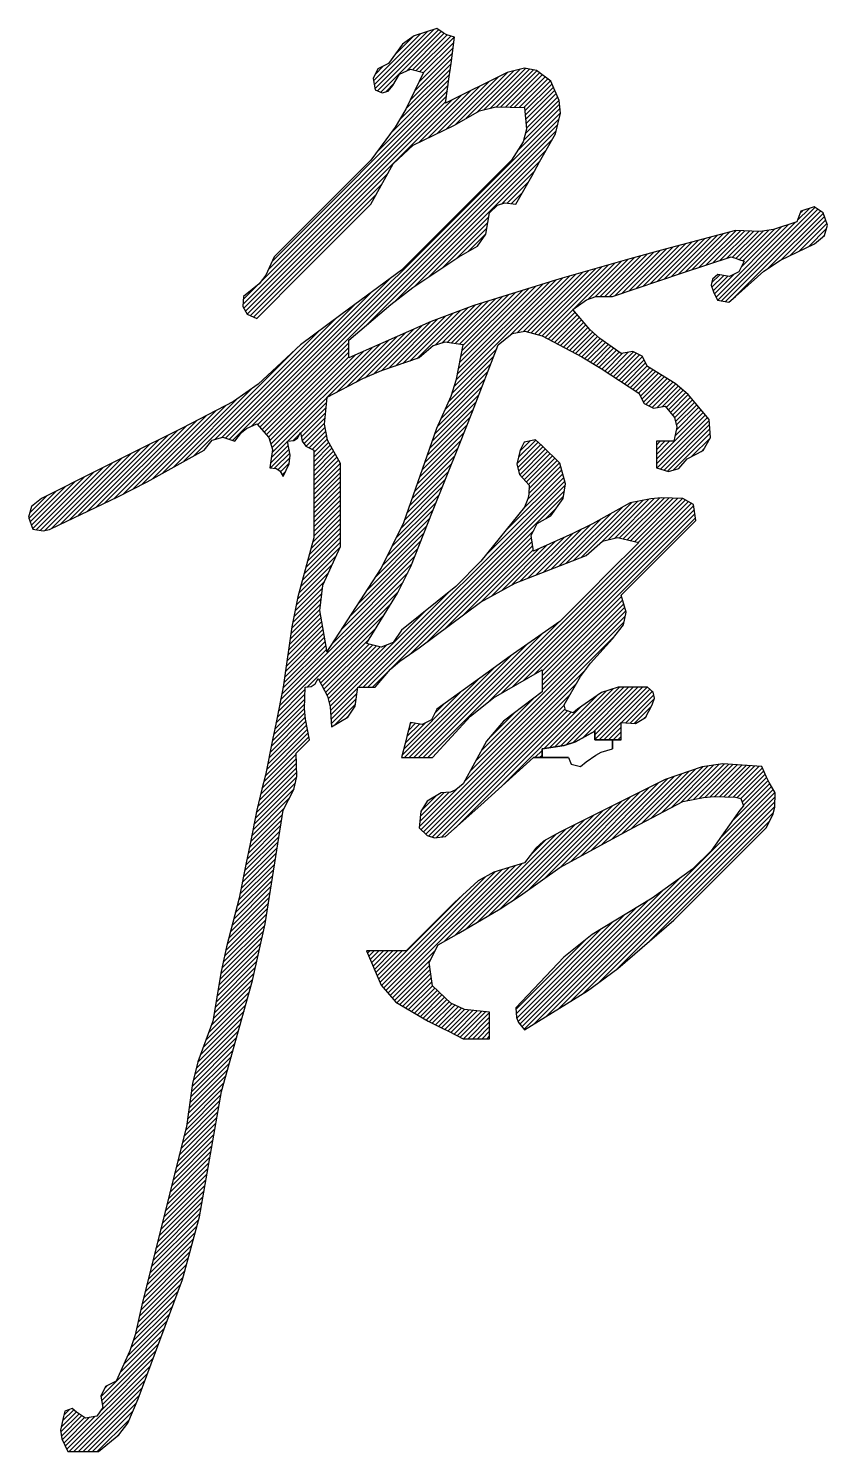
# Model space of a CAD drawing. Header units: millimetres. Extents: x 865974 to 875117, y 40174 to 44891.
# Drawn here: x 866644.46 to 866647.49, y 40200.47 to 40205.88 of the extents above; entities that cross this region are included whole.
import ezdxf

# ---------------------------------------------------------------- set-up
doc = ezdxf.new("R2010")
doc.units = ezdxf.units.MM
doc.header["$LTSCALE"] = 1000
doc.header["$MEASUREMENT"] = 0

# ---------------------------------------------------------------- blocks, each defined once
blk = doc.blocks.new('ZYC')
h = blk.add_hatch()
h.set_pattern_fill('ANSI31', color=256, scale=0.01, style=0)
h.paths.add_polyline_path([(0.191716, 0.193383), (0.190548, 0.202253), (0.193921, 0.209), (0.201718, 0.213388), (0.217472, 0.22272), (0.225169, 0.22774), (0.240061, 0.238394), (0.258667, 0.248519), (0.268004, 0.25352), (0.28674, 0.263401), (0.294628, 0.264902), (0.298717, 0.265243), (0.306745, 0.265068), (0.308789, 0.264548), (0.309735, 0.261709), (0.308412, 0.260067), (0.297475, 0.244701), (0.290436, 0.237662), (0.27507, 0.226725), (0.252355, 0.212968), (0.241647, 0.204333), (0.223391, 0.185047), (0.223622, 0.181464), (0.224421, 0.179466), (0.226725, 0.176712), (0.25062, 0.191577), (0.262092, 0.200013), (0.283406, 0.218389), (0.297409, 0.232393), (0.304411, 0.239395), (0.318415, 0.253398), (0.320906, 0.2583), (0.321641, 0.261237), (0.321749, 0.266735), (0.319516, 0.270611), (0.318508, 0.272625), (0.316748, 0.276738), (0.301969, 0.277631), (0.294072, 0.276555), (0.280072, 0.271736), (0.264068, 0.263734), (0.256066, 0.259733), (0.240061, 0.251731), (0.233868, 0.248283), (0.230965, 0.245742), (0.226725, 0.240061), (0.214987, 0.236586), (0.209117, 0.233284), (0.200051, 0.225058), (0.192716, 0.217722), (0.189048, 0.214055), (0.181713, 0.20672), (0.175712, 0.20672), (0.172711, 0.20672), (0.166709, 0.20672), (0.172241, 0.193666), (0.177845, 0.187261), (0.190049, 0.180046), (0.195383, 0.177379), (0.198051, 0.176045), (0.203385, 0.173378), (0.207386, 0.173378), (0.209387, 0.173378), (0.213388, 0.173378), (0.213388, 0.177379), (0.213388, 0.179379), (0.213388, 0.18338), (0.203895, 0.184399), (0.19865, 0.18682)], flags=17)
h.paths.add_polyline_path([(0.260067, 0.325083), (0.264264, 0.330433), (0.265218, 0.335201), (0.263401, 0.341754), (0.273403, 0.351757), (0.278405, 0.356758), (0.288407, 0.366761), (0.291736, 0.3701), (0.290871, 0.376157), (0.28674, 0.37843), (0.278712, 0.378605), (0.274623, 0.378265), (0.266735, 0.376763), (0.252423, 0.368751), (0.245056, 0.365067), (0.230059, 0.358425), (0.229248, 0.364334), (0.231514, 0.368865), (0.236727, 0.371762), (0.24131, 0.378456), (0.242225, 0.383948), (0.240061, 0.391767), (0.237394, 0.394434), (0.23606, 0.395768), (0.233393, 0.398435), (0.230812, 0.400649), (0.226589, 0.399804), (0.225058, 0.396768), (0.223796, 0.391416), (0.22476, 0.38756), (0.228392, 0.383431), (0.228282, 0.380033), (0.227931, 0.378275), (0.226725, 0.375096), (0.210128, 0.354559), (0.200583, 0.345014), (0.180046, 0.328417), (0.176798, 0.323736), (0.172234, 0.322025), (0.166709, 0.323416), (0.178469, 0.342442), (0.183551, 0.352606), (0.191716, 0.373429), (0.201873, 0.398707), (0.206875, 0.411378), (0.216722, 0.436778), (0.22205, 0.441004), (0.226849, 0.441964), (0.233393, 0.440113), (0.248453, 0.432139), (0.25582, 0.427786), (0.270069, 0.41844), (0.272101, 0.414456), (0.275664, 0.412674), (0.280072, 0.413439), (0.283545, 0.409176), (0.284465, 0.405498), (0.283406, 0.400102), (0.280739, 0.400102), (0.279405, 0.400102), (0.276738, 0.400102), (0.276738, 0.396101), (0.276738, 0.394101), (0.276738, 0.3901), (0.28136, 0.388617), (0.285266, 0.389733), (0.288407, 0.393434), (0.294513, 0.396574), (0.297302, 0.401595), (0.296743, 0.408438), (0.288829, 0.417849), (0.283914, 0.422062), (0.273403, 0.428443), (0.271371, 0.432428), (0.267808, 0.434209), (0.263401, 0.433444), (0.255242, 0.439075), (0.251443, 0.442528), (0.245063, 0.450115), (0.250169, 0.45385), (0.253741, 0.455041), (0.260067, 0.455117), (0.278071, 0.461118), (0.287073, 0.464119), (0.305078, 0.47012), (0.307079, 0.469454), (0.308079, 0.46912), (0.310079, 0.468453), (0.308047, 0.464468), (0.304484, 0.462687), (0.300077, 0.463452), (0.298029, 0.461617), (0.297467, 0.459366), (0.29841, 0.456784), (0.29992, 0.453737), (0.30418, 0.452885), (0.306745, 0.455117), (0.317554, 0.46467), (0.323777, 0.468819), (0.336753, 0.475122), (0.340537, 0.478163), (0.341693, 0.48221), (0.340087, 0.486791), (0.336555, 0.489096), (0.331527, 0.48742), (0.330085, 0.483457), (0.321138, 0.480474), (0.316169, 0.479764), (0.306745, 0.480123), (0.280007, 0.473028), (0.266668, 0.46936), (0.240061, 0.461785), (0.207415, 0.451644), (0.191305, 0.445603), (0.160041, 0.431777), (0.160041, 0.434445), (0.160041, 0.435778), (0.160041, 0.438446), (0.175951, 0.452059), (0.184342, 0.458436), (0.201718, 0.47012), (0.208786, 0.474159), (0.212013, 0.478769), (0.213388, 0.486791), (0.216455, 0.489686), (0.2192, 0.490602), (0.223391, 0.490125), (0.229399, 0.500791), (0.2324, 0.506125), (0.238394, 0.516799), (0.240292, 0.524601), (0.23989, 0.529424), (0.236727, 0.536804), (0.23122, 0.540793), (0.226675, 0.541702), (0.220056, 0.540138), (0.210721, 0.53547), (0.206053, 0.533136), (0.196717, 0.528469), (0.198138, 0.538459), (0.198805, 0.543461), (0.200051, 0.553475), (0.196461, 0.554633), (0.193383, 0.556809), (0.184756, 0.554008), (0.180368, 0.550816), (0.175045, 0.543472), (0.17106, 0.54144), (0.169278, 0.537877), (0.170044, 0.53347), (0.172586, 0.532424), (0.174961, 0.533017), (0.176712, 0.535137), (0.179281, 0.539518), (0.183438, 0.541299), (0.188382, 0.540138), (0.181593, 0.526145), (0.177529, 0.519371), (0.168376, 0.506796), (0.153706, 0.492126), (0.146371, 0.484791), (0.1317, 0.47012), (0.128502, 0.463222), (0.125929, 0.459914), (0.120031, 0.455117), (0.119718, 0.451241), (0.121465, 0.448329), (0.125032, 0.446781), (0.14237, 0.464119), (0.151039, 0.472788), (0.168376, 0.490125), (0.176855, 0.50538), (0.184361, 0.512491), (0.200051, 0.520133), (0.209619, 0.525556), (0.215731, 0.527084), (0.226725, 0.526802), (0.227399, 0.518581), (0.226187, 0.513733), (0.221723, 0.506796), (0.205052, 0.490125), (0.196717, 0.48179), (0.180046, 0.465119), (0.164681, 0.45382), (0.157012, 0.448152), (0.141703, 0.436778), (0.125543, 0.421827), (0.116221, 0.415266), (0.096691, 0.405104), (0.075353, 0.394434), (0.064683, 0.3891), (0.043344, 0.37843), (0.039561, 0.375389), (0.038404, 0.371342), (0.04001, 0.366761), (0.044025, 0.366183), (0.046402, 0.366579), (0.050013, 0.368428), (0.072366, 0.379063), (0.083391, 0.384742), (0.105027, 0.396768), (0.108068, 0.400552), (0.112115, 0.401708), (0.116697, 0.400102), (0.119301, 0.403486), (0.121159, 0.404972), (0.125032, 0.406771), (0.129622, 0.401536), (0.130984, 0.396997), (0.130033, 0.3901), (0.132416, 0.389778), (0.133821, 0.388841), (0.135035, 0.386766), (0.137361, 0.391613), (0.137763, 0.394832), (0.136702, 0.400102), (0.139084, 0.400424), (0.14049, 0.401361), (0.141703, 0.403437), (0.142311, 0.400158), (0.143727, 0.39827), (0.146704, 0.396768), (0.146704, 0.383431), (0.146704, 0.376763), (0.146704, 0.363426), (0.140696, 0.341072), (0.138346, 0.329655), (0.135035, 0.306745), (0.132367, 0.293408), (0.131034, 0.28674), (0.128366, 0.273403), (0.127033, 0.268069), (0.126366, 0.265401), (0.125032, 0.260067), (0.122365, 0.24673), (0.121031, 0.240061), (0.118364, 0.226725), (0.11356, 0.208243), (0.111552, 0.198873), (0.108361, 0.180046), (0.102725, 0.164542), (0.100682, 0.156368), (0.098359, 0.140036), (0.09169, 0.113362), (0.088356, 0.100026), (0.081688, 0.073352), (0.078954, 0.060999), (0.07691, 0.054867), (0.071685, 0.043344), (0.0677, 0.041312), (0.065919, 0.037749), (0.066684, 0.033342), (0.064309, 0.030053), (0.059994, 0.029334), (0.056681, 0.031675), (0.055039, 0.032998), (0.0522, 0.032051), (0.05168, 0.030008), (0.050619, 0.024737), (0.051021, 0.021518), (0.053347, 0.016671), (0.058015, 0.016671), (0.060349, 0.016671), (0.065017, 0.016671), (0.072748, 0.023017), (0.076093, 0.027477), (0.08002, 0.036676), (0.096852, 0.082021), (0.10329, 0.105741), (0.111695, 0.153373), (0.123489, 0.195437), (0.128188, 0.21692), (0.135035, 0.260067), (0.139151, 0.267954), (0.14028, 0.272845), (0.140036, 0.281739), (0.142036, 0.283739), (0.143037, 0.28474), (0.145037, 0.28674), (0.143542, 0.294629), (0.143202, 0.298717), (0.14337, 0.306745), (0.145753, 0.307067), (0.147158, 0.308004), (0.148371, 0.310079), (0.151852, 0.30332), (0.152939, 0.299332), (0.153373, 0.291741), (0.1596, 0.295381), (0.16241, 0.299597), (0.163375, 0.306745), (0.166043, 0.306745), (0.167376, 0.306745), (0.170044, 0.306745), (0.175842, 0.313591), (0.179298, 0.316701), (0.186714, 0.321749), (0.209947, 0.339025), (0.223075, 0.346279), (0.250064, 0.356758), (0.256309, 0.362147), (0.262023, 0.363575), (0.270069, 0.361759), (0.258066, 0.349756), (0.252065, 0.343755), (0.240061, 0.331752), (0.221278, 0.318573), (0.211941, 0.311904), (0.193383, 0.29841), (0.19135, 0.294425), (0.187788, 0.292643), (0.18338, 0.293408), (0.182047, 0.288074), (0.18138, 0.285406), (0.180046, 0.280072), (0.184714, 0.280072), (0.187048, 0.280072), (0.191716, 0.280072), (0.206195, 0.295761), (0.214909, 0.302731), (0.233393, 0.313414), (0.233393, 0.310079), (0.233393, 0.308412), (0.233393, 0.305078), (0.218728, 0.293893), (0.212196, 0.286272), (0.203385, 0.270069), (0.200631, 0.267765), (0.198634, 0.266966), (0.19505, 0.266735), (0.189666, 0.263481), (0.18728, 0.259664), (0.186714, 0.253398), (0.189781, 0.250503), (0.192527, 0.249588), (0.196717, 0.250064), (0.210088, 0.262029), (0.216756, 0.268031), (0.230059, 0.280072), (0.233393, 0.280072), (0.233393, 0.283406), (0.241741, 0.284611), (0.245996, 0.286029), (0.253398, 0.290074), (0.253398, 0.288741), (0.253398, 0.28674), (0.260067, 0.28674), (0.263401, 0.28674), (0.263401, 0.289407), (0.263401, 0.290741), (0.263401, 0.293408), (0.268765, 0.293057), (0.27265, 0.295276), (0.27507, 0.300077), (0.276013, 0.302659), (0.275451, 0.30491), (0.273403, 0.306745), (0.262225, 0.306789), (0.255894, 0.30481), (0.24673, 0.29841), (0.245088, 0.297087), (0.242248, 0.298033), (0.241729, 0.300077), (0.247981, 0.31079), (0.251728, 0.3159)])
h.paths.add_polyline_path([(0.172311, 0.351862), (0.151706, 0.320082), (0.148813, 0.335949), (0.149997, 0.345425), (0.156707, 0.360092), (0.156707, 0.372762), (0.156707, 0.379097), (0.156707, 0.391767), (0.151817, 0.400719), (0.150635, 0.406629), (0.151706, 0.416773), (0.165234, 0.42378), (0.172311, 0.426813), (0.186714, 0.431777), (0.191949, 0.436367), (0.196489, 0.437729), (0.203385, 0.436778), (0.200919, 0.423723), (0.198862, 0.417208), (0.193383, 0.405104), (0.180884, 0.369351)], flags=16)
for p, q in [((0.193383, 0.556809), (0.184756, 0.554008)), ((0.195818, 0.555087), (0.193383, 0.556809)), ((0.184756, 0.554008), (0.180368, 0.550816)), ((0.197213, 0.55439), (0.195818, 0.555087)), ((0.200051, 0.553475), (0.197213, 0.55439)), ((0.198805, 0.543461), (0.200051, 0.553475)), ((0.180368, 0.550816), (0.175045, 0.543472)), ((0.17106, 0.54144), (0.169278, 0.537877)), ((0.175045, 0.543472), (0.17106, 0.54144)), ((0.179281, 0.539518), (0.183438, 0.541299)), ((0.183438, 0.541299), (0.188382, 0.540138)), ((0.198138, 0.538459), (0.198805, 0.543461)), ((0.226675, 0.541702), (0.220056, 0.540138)), ((0.23122, 0.540793), (0.226675, 0.541702)), ((0.236727, 0.536804), (0.23122, 0.540793)), ((0.169278, 0.537877), (0.170044, 0.53347)), ((0.174961, 0.533017), (0.176712, 0.535137)), ((0.176712, 0.535137), (0.179281, 0.539518)), ((0.188382, 0.540138), (0.181593, 0.526145)), ((0.196717, 0.528469), (0.198138, 0.538459)), ((0.210721, 0.53547), (0.206053, 0.533136)), ((0.220056, 0.540138), (0.210721, 0.53547)), ((0.23989, 0.529424), (0.236727, 0.536804)), ((0.170044, 0.53347), (0.172586, 0.532424)), ((0.172586, 0.532424), (0.174961, 0.533017)), ((0.206053, 0.533136), (0.196717, 0.528469)), ((0.240292, 0.524601), (0.23989, 0.529424)), ((0.181593, 0.526145), (0.177529, 0.519371)), ((0.200051, 0.520133), (0.209619, 0.525556)), ((0.209619, 0.525556), (0.215731, 0.527084)), ((0.215731, 0.527084), (0.226725, 0.526802)), ((0.226725, 0.526802), (0.227399, 0.518581)), ((0.238394, 0.516799), (0.240292, 0.524601)), ((0.177529, 0.519371), (0.168376, 0.506796)), ((0.184361, 0.512491), (0.200051, 0.520133)), ((0.227399, 0.518581), (0.226187, 0.513733)), ((0.226187, 0.513733), (0.221723, 0.506796)), ((0.2324, 0.506125), (0.238394, 0.516799)), ((0.176855, 0.50538), (0.184361, 0.512491)), ((0.168376, 0.506796), (0.153706, 0.492126)), ((0.168376, 0.490125), (0.176855, 0.50538)), ((0.221723, 0.506796), (0.205052, 0.490125)), ((0.229399, 0.500791), (0.2324, 0.506125)), ((0.223391, 0.490125), (0.229399, 0.500791)), ((0.153706, 0.492126), (0.146371, 0.484791)), ((0.151039, 0.472788), (0.168376, 0.490125)), ((0.205052, 0.490125), (0.196717, 0.48179)), ((0.212013, 0.478769), (0.213388, 0.486791)), ((0.213388, 0.486791), (0.216455, 0.489686)), ((0.216455, 0.489686), (0.2192, 0.490602)), ((0.2192, 0.490602), (0.223391, 0.490125)), ((0.331527, 0.48742), (0.330085, 0.483457)), ((0.336555, 0.489096), (0.331527, 0.48742)), ((0.340087, 0.486791), (0.336555, 0.489096)), ((0.341693, 0.48221), (0.340087, 0.486791)), ((0.146371, 0.484791), (0.1317, 0.47012)), ((0.196717, 0.48179), (0.180046, 0.465119)), ((0.330085, 0.483457), (0.321138, 0.480474)), ((0.340537, 0.478163), (0.341693, 0.48221)), ((0.208786, 0.474159), (0.212013, 0.478769)), ((0.306745, 0.480123), (0.280007, 0.473028)), ((0.316169, 0.479764), (0.306745, 0.480123)), ((0.321138, 0.480474), (0.316169, 0.479764)), ((0.336753, 0.475122), (0.340537, 0.478163)), ((0.1317, 0.47012), (0.128502, 0.463222)), ((0.14237, 0.464119), (0.151039, 0.472788)), ((0.184342, 0.458436), (0.201718, 0.47012)), ((0.201718, 0.47012), (0.208786, 0.474159)), ((0.280007, 0.473028), (0.266668, 0.46936)), ((0.287073, 0.464119), (0.305078, 0.47012)), ((0.305078, 0.47012), (0.307079, 0.469454)), ((0.323777, 0.468819), (0.336753, 0.475122)), ((0.180046, 0.465119), (0.164681, 0.45382)), ((0.266668, 0.46936), (0.240061, 0.461785)), ((0.306745, 0.455117), (0.317554, 0.46467)), ((0.307079, 0.469454), (0.308079, 0.46912)), ((0.310079, 0.468453), (0.308047, 0.464468)), ((0.308079, 0.46912), (0.310079, 0.468453)), ((0.317554, 0.46467), (0.323777, 0.468819)), ((0.125929, 0.459914), (0.120031, 0.455117)), ((0.125032, 0.446781), (0.14237, 0.464119)), ((0.128502, 0.463222), (0.125929, 0.459914)), ((0.240061, 0.461785), (0.207415, 0.451644)), ((0.260067, 0.455117), (0.278071, 0.461118)), ((0.278071, 0.461118), (0.287073, 0.464119)), ((0.298029, 0.461617), (0.297467, 0.459366)), ((0.297467, 0.459366), (0.29841, 0.456784)), ((0.300077, 0.463452), (0.298029, 0.461617)), ((0.304484, 0.462687), (0.300077, 0.463452)), ((0.308047, 0.464468), (0.304484, 0.462687)), ((0.120031, 0.455117), (0.119718, 0.451241)), ((0.164681, 0.45382), (0.157012, 0.448152)), ((0.175951, 0.452059), (0.184342, 0.458436)), ((0.245063, 0.450115), (0.250169, 0.45385)), ((0.250169, 0.45385), (0.253741, 0.455041)), ((0.253741, 0.455041), (0.260067, 0.455117)), ((0.29841, 0.456784), (0.29992, 0.453737)), ((0.29992, 0.453737), (0.30418, 0.452885)), ((0.30418, 0.452885), (0.306745, 0.455117)), ((0.119718, 0.451241), (0.121465, 0.448329)), ((0.121465, 0.448329), (0.125032, 0.446781)), ((0.160041, 0.438446), (0.175951, 0.452059)), ((0.207415, 0.451644), (0.191305, 0.445603)), ((0.251443, 0.442528), (0.245063, 0.450115)), ((0.157012, 0.448152), (0.141703, 0.436778)), ((0.191305, 0.445603), (0.160041, 0.431777)), ((0.160041, 0.435778), (0.160041, 0.438446)), ((0.196489, 0.437729), (0.191949, 0.436367)), ((0.203385, 0.436778), (0.196489, 0.437729)), ((0.216722, 0.436778), (0.22205, 0.441004)), ((0.22205, 0.441004), (0.226849, 0.441964)), ((0.226849, 0.441964), (0.233393, 0.440113)), ((0.233393, 0.440113), (0.248453, 0.432139)), ((0.255242, 0.439075), (0.251443, 0.442528)), ((0.263401, 0.433444), (0.255242, 0.439075)), ((0.141703, 0.436778), (0.125543, 0.421827)), ((0.160041, 0.434445), (0.160041, 0.435778)), ((0.160041, 0.431777), (0.160041, 0.434445)), ((0.191949, 0.436367), (0.186714, 0.431777)), ((0.200919, 0.423723), (0.203385, 0.436778)), ((0.206875, 0.411378), (0.216722, 0.436778)), ((0.248453, 0.432139), (0.25582, 0.427786)), ((0.267808, 0.434209), (0.263401, 0.433444)), ((0.271371, 0.432428), (0.267808, 0.434209)), ((0.273403, 0.428443), (0.271371, 0.432428)), ((0.172311, 0.426813), (0.165234, 0.42378)), ((0.186714, 0.431777), (0.172311, 0.426813)), ((0.25582, 0.427786), (0.270069, 0.41844)), ((0.283914, 0.422062), (0.273403, 0.428443)), ((0.125543, 0.421827), (0.116221, 0.415266)), ((0.165234, 0.42378), (0.151706, 0.416773)), ((0.198862, 0.417208), (0.200919, 0.423723)), ((0.288829, 0.417849), (0.283914, 0.422062)), ((0.151706, 0.416773), (0.150635, 0.406629)), ((0.193383, 0.405104), (0.198862, 0.417208)), ((0.270069, 0.41844), (0.272101, 0.414456)), ((0.296743, 0.408438), (0.288829, 0.417849)), ((0.116221, 0.415266), (0.096691, 0.405104)), ((0.201873, 0.398707), (0.206875, 0.411378)), ((0.272101, 0.414456), (0.275664, 0.412674)), ((0.275664, 0.412674), (0.280072, 0.413439)), ((0.280072, 0.413439), (0.283545, 0.409176)), ((0.096691, 0.405104), (0.075353, 0.394434)), ((0.121159, 0.404972), (0.125032, 0.406771)), ((0.125032, 0.406771), (0.129622, 0.401536)), ((0.150635, 0.406629), (0.151817, 0.400719)), ((0.180884, 0.369351), (0.193383, 0.405104)), ((0.284465, 0.405498), (0.283406, 0.400102)), ((0.283545, 0.409176), (0.284465, 0.405498)), ((0.297302, 0.401595), (0.296743, 0.408438)), ((0.105027, 0.396768), (0.108068, 0.400552)), ((0.108068, 0.400552), (0.112115, 0.401708)), ((0.112115, 0.401708), (0.116697, 0.400102)), ((0.116697, 0.400102), (0.119301, 0.403486)), ((0.119301, 0.403486), (0.121159, 0.404972)), ((0.129622, 0.401536), (0.130984, 0.396997)), ((0.136702, 0.400102), (0.139084, 0.400424)), ((0.137763, 0.394832), (0.136702, 0.400102)), ((0.139084, 0.400424), (0.14049, 0.401361)), ((0.14049, 0.401361), (0.141703, 0.403437)), ((0.141703, 0.403437), (0.142311, 0.400158)), ((0.142311, 0.400158), (0.143727, 0.39827)), ((0.151817, 0.400719), (0.156707, 0.391767)), ((0.226589, 0.399804), (0.225058, 0.396768)), ((0.230812, 0.400649), (0.226589, 0.399804)), ((0.233393, 0.398435), (0.230812, 0.400649)), ((0.279405, 0.400102), (0.276738, 0.400102)), ((0.276738, 0.400102), (0.276738, 0.396101)), ((0.280739, 0.400102), (0.279405, 0.400102)), ((0.283406, 0.400102), (0.280739, 0.400102)), ((0.294513, 0.396574), (0.297302, 0.401595)), ((0.075353, 0.394434), (0.064683, 0.3891)), ((0.083391, 0.384742), (0.105027, 0.396768)), ((0.130984, 0.396997), (0.130033, 0.3901)), ((0.137361, 0.391613), (0.137763, 0.394832)), ((0.143727, 0.39827), (0.146704, 0.396768)), ((0.146704, 0.396768), (0.146704, 0.383431)), ((0.191716, 0.373429), (0.201873, 0.398707)), ((0.225058, 0.396768), (0.223796, 0.391416)), ((0.23606, 0.395768), (0.233393, 0.398435)), ((0.237394, 0.394434), (0.23606, 0.395768)), ((0.240061, 0.391767), (0.237394, 0.394434)), ((0.276738, 0.396101), (0.276738, 0.394101)), ((0.288407, 0.393434), (0.294513, 0.396574)), ((0.064683, 0.3891), (0.043344, 0.37843)), ((0.130033, 0.3901), (0.132416, 0.389778)), ((0.132416, 0.389778), (0.133821, 0.388841)), ((0.135035, 0.386766), (0.137361, 0.391613)), ((0.156707, 0.391767), (0.156707, 0.379097)), ((0.223796, 0.391416), (0.22476, 0.38756)), ((0.242225, 0.383948), (0.240061, 0.391767)), ((0.276738, 0.394101), (0.276738, 0.3901)), ((0.276738, 0.3901), (0.28136, 0.388617)), ((0.28136, 0.388617), (0.285266, 0.389733)), ((0.285266, 0.389733), (0.288407, 0.393434)), ((0.072366, 0.379063), (0.083391, 0.384742)), ((0.133821, 0.388841), (0.135035, 0.386766)), ((0.22476, 0.38756), (0.228392, 0.383431)), ((0.24131, 0.378456), (0.242225, 0.383948)), ((0.043344, 0.37843), (0.039561, 0.375389)), ((0.050013, 0.368428), (0.072366, 0.379063)), ((0.146704, 0.383431), (0.146704, 0.376763)), ((0.156707, 0.379097), (0.156707, 0.372762)), ((0.227931, 0.378275), (0.226725, 0.375096)), ((0.228282, 0.380033), (0.227931, 0.378275)), ((0.228392, 0.383431), (0.228282, 0.380033)), ((0.236727, 0.371762), (0.24131, 0.378456)), ((0.274623, 0.378265), (0.266735, 0.376763)), ((0.278712, 0.378605), (0.274623, 0.378265)), ((0.28674, 0.37843), (0.278712, 0.378605)), ((0.290871, 0.376157), (0.28674, 0.37843)), ((0.039561, 0.375389), (0.038404, 0.371342)), ((0.146704, 0.376763), (0.146704, 0.363426)), ((0.156707, 0.372762), (0.156707, 0.360092)), ((0.183551, 0.352606), (0.191716, 0.373429)), ((0.226725, 0.375096), (0.210128, 0.354559)), ((0.266735, 0.376763), (0.252423, 0.368751)), ((0.291736, 0.3701), (0.290871, 0.376157)), ((0.038404, 0.371342), (0.04001, 0.366761)), ((0.046402, 0.366579), (0.050013, 0.368428)), ((0.172311, 0.351862), (0.180884, 0.369351)), ((0.229248, 0.364334), (0.231514, 0.368865)), ((0.231514, 0.368865), (0.236727, 0.371762)), ((0.252423, 0.368751), (0.245056, 0.365067)), ((0.288407, 0.366761), (0.291736, 0.3701)), ((0.04001, 0.366761), (0.044025, 0.366183)), ((0.044025, 0.366183), (0.046402, 0.366579)), ((0.146704, 0.363426), (0.140696, 0.341072)), ((0.230059, 0.358425), (0.229248, 0.364334)), ((0.245056, 0.365067), (0.230059, 0.358425)), ((0.250064, 0.356758), (0.256309, 0.362147)), ((0.256309, 0.362147), (0.262023, 0.363575)), ((0.262023, 0.363575), (0.270069, 0.361759)), ((0.278405, 0.356758), (0.288407, 0.366761)), ((0.156707, 0.360092), (0.149997, 0.345425)), ((0.223075, 0.346279), (0.250064, 0.356758)), ((0.270069, 0.361759), (0.258066, 0.349756)), ((0.273403, 0.351757), (0.278405, 0.356758)), ((0.151706, 0.320082), (0.172311, 0.351862)), ((0.178469, 0.342442), (0.183551, 0.352606)), ((0.210128, 0.354559), (0.200583, 0.345014)), ((0.263401, 0.341754), (0.273403, 0.351757)), ((0.209947, 0.339025), (0.223075, 0.346279)), ((0.258066, 0.349756), (0.252065, 0.343755)), ((0.140696, 0.341072), (0.138346, 0.329655)), ((0.149997, 0.345425), (0.148813, 0.335949)), ((0.166709, 0.323416), (0.178469, 0.342442)), ((0.200583, 0.345014), (0.180046, 0.328417)), ((0.252065, 0.343755), (0.240061, 0.331752)), ((0.265218, 0.335201), (0.263401, 0.341754)), ((0.148813, 0.335949), (0.151706, 0.320082)), ((0.186714, 0.321749), (0.209947, 0.339025)), ((0.264264, 0.330433), (0.265218, 0.335201)), ((0.138346, 0.329655), (0.135035, 0.306745)), ((0.240061, 0.331752), (0.221278, 0.318573)), ((0.260067, 0.325083), (0.264264, 0.330433)), ((0.180046, 0.328417), (0.176798, 0.323736)), ((0.251728, 0.3159), (0.260067, 0.325083)), ((0.172234, 0.322025), (0.166709, 0.323416)), ((0.176798, 0.323736), (0.172234, 0.322025)), ((0.179298, 0.316701), (0.186714, 0.321749)), ((0.170044, 0.306745), (0.175842, 0.313591)), ((0.175842, 0.313591), (0.179298, 0.316701)), ((0.221278, 0.318573), (0.211941, 0.311904)), ((0.214909, 0.302731), (0.233393, 0.313414)), ((0.233393, 0.313414), (0.233393, 0.310079)), ((0.247981, 0.31079), (0.251728, 0.3159)), ((0.145753, 0.307067), (0.147158, 0.308004)), ((0.147158, 0.308004), (0.148371, 0.310079)), ((0.148371, 0.310079), (0.151852, 0.30332)), ((0.211941, 0.311904), (0.193383, 0.29841)), ((0.233393, 0.310079), (0.233393, 0.308412)), ((0.233393, 0.308412), (0.233393, 0.305078)), ((0.241729, 0.300077), (0.247981, 0.31079)), ((0.135035, 0.306745), (0.132367, 0.293408)), ((0.143202, 0.298717), (0.14337, 0.306745)), ((0.14337, 0.306745), (0.145753, 0.307067)), ((0.151852, 0.30332), (0.152939, 0.299332)), ((0.16241, 0.299597), (0.163375, 0.306745)), ((0.163375, 0.306745), (0.166043, 0.306745)), ((0.166043, 0.306745), (0.167376, 0.306745)), ((0.167376, 0.306745), (0.170044, 0.306745)), ((0.206195, 0.295761), (0.214909, 0.302731)), ((0.233393, 0.305078), (0.218728, 0.293893)), ((0.255894, 0.30481), (0.24673, 0.29841)), ((0.262225, 0.306789), (0.255894, 0.30481)), ((0.273403, 0.306745), (0.262225, 0.306789)), ((0.275451, 0.30491), (0.273403, 0.306745)), ((0.27507, 0.300077), (0.276013, 0.302659)), ((0.276013, 0.302659), (0.275451, 0.30491)), ((0.143542, 0.294629), (0.143202, 0.298717)), ((0.152939, 0.299332), (0.153373, 0.291741)), ((0.1596, 0.295381), (0.16241, 0.299597)), ((0.193383, 0.29841), (0.19135, 0.294425)), ((0.242248, 0.298033), (0.241729, 0.300077)), ((0.245088, 0.297087), (0.242248, 0.298033)), ((0.24673, 0.29841), (0.245088, 0.297087)), ((0.27265, 0.295276), (0.27507, 0.300077)), ((0.132367, 0.293408), (0.131034, 0.28674)), ((0.145037, 0.28674), (0.143542, 0.294629)), ((0.153373, 0.291741), (0.1596, 0.295381)), ((0.18338, 0.293408), (0.182047, 0.288074)), ((0.187788, 0.292643), (0.18338, 0.293408)), ((0.19135, 0.294425), (0.187788, 0.292643)), ((0.191716, 0.280072), (0.206195, 0.295761)), ((0.218728, 0.293893), (0.212196, 0.286272)), ((0.263401, 0.290741), (0.263401, 0.293408)), ((0.263401, 0.293408), (0.268765, 0.293057)), ((0.268765, 0.293057), (0.27265, 0.295276)), ((0.131034, 0.28674), (0.128366, 0.273403)), ((0.143037, 0.28474), (0.145037, 0.28674)), ((0.182047, 0.288074), (0.18138, 0.285406)), ((0.245996, 0.286029), (0.253398, 0.290074)), ((0.253398, 0.290074), (0.245996, 0.286029)), ((0.253398, 0.290074), (0.253398, 0.288741)), ((0.253398, 0.288741), (0.253398, 0.290074)), ((0.253398, 0.288741), (0.253398, 0.288074)), ((0.253398, 0.288074), (0.253398, 0.288741)), ((0.253398, 0.288074), (0.253398, 0.28674)), ((0.253398, 0.28674), (0.253398, 0.288074)), ((0.253398, 0.28674), (0.263401, 0.28674)), ((0.263401, 0.28674), (0.253398, 0.28674)), ((0.253398, 0.28674), (0.263401, 0.28674)), ((0.260067, 0.28674), (0.253398, 0.28674)), ((0.253398, 0.28674), (0.260067, 0.28674)), ((0.260067, 0.28674), (0.253398, 0.28674)), ((0.260067, 0.283406), (0.260067, 0.28674)), ((0.260067, 0.28674), (0.260067, 0.283406)), ((0.260067, 0.283406), (0.260067, 0.28674)), ((0.263401, 0.289407), (0.263401, 0.290741)), ((0.263401, 0.28674), (0.263401, 0.289407)), ((0.140036, 0.281739), (0.142036, 0.283739)), ((0.14028, 0.272845), (0.140036, 0.281739)), ((0.142036, 0.283739), (0.143037, 0.28474)), ((0.18138, 0.285406), (0.180046, 0.280072)), ((0.212196, 0.286272), (0.203385, 0.270069)), ((0.233393, 0.283406), (0.241741, 0.284611)), ((0.241741, 0.284611), (0.233393, 0.283406)), ((0.233393, 0.280072), (0.233393, 0.283406)), ((0.233393, 0.283406), (0.233393, 0.280072)), ((0.233393, 0.280072), (0.233393, 0.283406)), ((0.233393, 0.283406), (0.233393, 0.280072)), ((0.233393, 0.280072), (0.233393, 0.283406)), ((0.233393, 0.283406), (0.233393, 0.280072)), ((0.241741, 0.284611), (0.245996, 0.286029)), ((0.245996, 0.286029), (0.241741, 0.284611)), ((0.250064, 0.278405), (0.253686, 0.28103)), ((0.253686, 0.28103), (0.255793, 0.282083)), ((0.255793, 0.282083), (0.260067, 0.283406)), ((0.180046, 0.280072), (0.184714, 0.280072)), ((0.184714, 0.280072), (0.187048, 0.280072)), ((0.187048, 0.280072), (0.191716, 0.280072)), ((0.216756, 0.268031), (0.230059, 0.280072)), ((0.230059, 0.280072), (0.233393, 0.280072)), ((0.233393, 0.280072), (0.230059, 0.280072)), ((0.230059, 0.280072), (0.233393, 0.280072)), ((0.233393, 0.280072), (0.243396, 0.280072)), ((0.243396, 0.280072), (0.233393, 0.280072)), ((0.233393, 0.280072), (0.243396, 0.280072)), ((0.243396, 0.280072), (0.244426, 0.277523)), ((0.244426, 0.277523), (0.247955, 0.27664)), ((0.247955, 0.27664), (0.250064, 0.278405)), ((0.294072, 0.276555), (0.280072, 0.271736)), ((0.301969, 0.277631), (0.294072, 0.276555)), ((0.316748, 0.276738), (0.301969, 0.277631)), ((0.318508, 0.272625), (0.316748, 0.276738)), ((0.128366, 0.273403), (0.127033, 0.268069)), ((0.139151, 0.267954), (0.14028, 0.272845)), ((0.280072, 0.271736), (0.264068, 0.263734)), ((0.319516, 0.270611), (0.318508, 0.272625)), ((0.321749, 0.266735), (0.319516, 0.270611)), ((0.126366, 0.265401), (0.125032, 0.260067)), ((0.127033, 0.268069), (0.126366, 0.265401)), ((0.135035, 0.260067), (0.139151, 0.267954)), ((0.19505, 0.266735), (0.189666, 0.263481)), ((0.198634, 0.266966), (0.19505, 0.266735)), ((0.200631, 0.267765), (0.198634, 0.266966)), ((0.203385, 0.270069), (0.200631, 0.267765)), ((0.210088, 0.262029), (0.216756, 0.268031)), ((0.28674, 0.263401), (0.294628, 0.264902)), ((0.294628, 0.264902), (0.298717, 0.265243)), ((0.298717, 0.265243), (0.306745, 0.265068)), ((0.306745, 0.265068), (0.308789, 0.264548)), ((0.321641, 0.261237), (0.321749, 0.266735)), ((0.125032, 0.260067), (0.122365, 0.24673)), ((0.128188, 0.21692), (0.135035, 0.260067)), ((0.18728, 0.259664), (0.186714, 0.253398)), ((0.189666, 0.263481), (0.18728, 0.259664)), ((0.196717, 0.250064), (0.210088, 0.262029)), ((0.256066, 0.259733), (0.240061, 0.251731)), ((0.264068, 0.263734), (0.256066, 0.259733)), ((0.268004, 0.25352), (0.28674, 0.263401)), ((0.308412, 0.260067), (0.297475, 0.244701)), ((0.309735, 0.261709), (0.308412, 0.260067)), ((0.308789, 0.264548), (0.309735, 0.261709)), ((0.320906, 0.2583), (0.321641, 0.261237)), ((0.318415, 0.253398), (0.320906, 0.2583)), ((0.186714, 0.253398), (0.189781, 0.250503)), ((0.189781, 0.250503), (0.192527, 0.249588)), ((0.192527, 0.249588), (0.196717, 0.250064)), ((0.240061, 0.251731), (0.233868, 0.248283)), ((0.240061, 0.238394), (0.258667, 0.248519)), ((0.258667, 0.248519), (0.268004, 0.25352)), ((0.304411, 0.239395), (0.318415, 0.253398)), ((0.122365, 0.24673), (0.121031, 0.240061)), ((0.230965, 0.245742), (0.226725, 0.240061)), ((0.233868, 0.248283), (0.230965, 0.245742)), ((0.297475, 0.244701), (0.290436, 0.237662)), ((0.121031, 0.240061), (0.118364, 0.226725)), ((0.226725, 0.240061), (0.214987, 0.236586)), ((0.225169, 0.22774), (0.240061, 0.238394)), ((0.290436, 0.237662), (0.27507, 0.226725)), ((0.297409, 0.232393), (0.304411, 0.239395)), ((0.209117, 0.233284), (0.200051, 0.225058)), ((0.214987, 0.236586), (0.209117, 0.233284)), ((0.283406, 0.218389), (0.297409, 0.232393)), ((0.217472, 0.22272), (0.225169, 0.22774)), ((0.118364, 0.226725), (0.11356, 0.208243)), ((0.200051, 0.225058), (0.192716, 0.217722)), ((0.201718, 0.213388), (0.217472, 0.22272)), ((0.27507, 0.226725), (0.252355, 0.212968)), ((0.123489, 0.195437), (0.128188, 0.21692)), ((0.192716, 0.217722), (0.189048, 0.214055)), ((0.262092, 0.200013), (0.283406, 0.218389)), ((0.189048, 0.214055), (0.181713, 0.20672)), ((0.193921, 0.209), (0.201718, 0.213388)), ((0.252355, 0.212968), (0.241647, 0.204333)), ((0.11356, 0.208243), (0.111552, 0.198873)), ((0.172711, 0.20672), (0.166709, 0.20672)), ((0.166709, 0.20672), (0.172241, 0.193666)), ((0.175712, 0.20672), (0.172711, 0.20672)), ((0.181713, 0.20672), (0.175712, 0.20672)), ((0.190548, 0.202253), (0.193921, 0.209)), ((0.191716, 0.193383), (0.190548, 0.202253)), ((0.241647, 0.204333), (0.223391, 0.185047)), ((0.25062, 0.191577), (0.262092, 0.200013)), ((0.111552, 0.198873), (0.108361, 0.180046)), ((0.111695, 0.153373), (0.123489, 0.195437)), ((0.172241, 0.193666), (0.177845, 0.187261)), ((0.19865, 0.18682), (0.191716, 0.193383)), ((0.226725, 0.176712), (0.25062, 0.191577)), ((0.177845, 0.187261), (0.190049, 0.180046)), ((0.203895, 0.184399), (0.19865, 0.18682)), ((0.213388, 0.18338), (0.203895, 0.184399)), ((0.223391, 0.185047), (0.223622, 0.181464)), ((0.108361, 0.180046), (0.102725, 0.164542)), ((0.190049, 0.180046), (0.195383, 0.177379)), ((0.213388, 0.179379), (0.213388, 0.18338)), ((0.213388, 0.177379), (0.213388, 0.179379)), ((0.223622, 0.181464), (0.224421, 0.179466)), ((0.224421, 0.179466), (0.226725, 0.176712)), ((0.195383, 0.177379), (0.198051, 0.176045)), ((0.198051, 0.176045), (0.203385, 0.173378)), ((0.203385, 0.173378), (0.207386, 0.173378)), ((0.207386, 0.173378), (0.209387, 0.173378)), ((0.209387, 0.173378), (0.213388, 0.173378)), ((0.213388, 0.173378), (0.213388, 0.177379)), ((0.102725, 0.164542), (0.100682, 0.156368)), ((0.100682, 0.156368), (0.098359, 0.140036)), ((0.10329, 0.105741), (0.111695, 0.153373)), ((0.098359, 0.140036), (0.09169, 0.113362)), ((0.09169, 0.113362), (0.088356, 0.100026)), ((0.096852, 0.082021), (0.10329, 0.105741)), ((0.088356, 0.100026), (0.081688, 0.073352)), ((0.08002, 0.036676), (0.096852, 0.082021)), ((0.081688, 0.073352), (0.078954, 0.060999)), ((0.078954, 0.060999), (0.07691, 0.054867)), ((0.07691, 0.054867), (0.071685, 0.043344)), ((0.071685, 0.043344), (0.0677, 0.041312)), ((0.0677, 0.041312), (0.065919, 0.037749)), ((0.055039, 0.032998), (0.0522, 0.032051)), ((0.056681, 0.031675), (0.055039, 0.032998)), ((0.066684, 0.033342), (0.064309, 0.030053)), ((0.065919, 0.037749), (0.066684, 0.033342)), ((0.076093, 0.027477), (0.08002, 0.036676)), ((0.05168, 0.030008), (0.050619, 0.024737)), ((0.0522, 0.032051), (0.05168, 0.030008)), ((0.059994, 0.029334), (0.056681, 0.031675)), ((0.064309, 0.030053), (0.059994, 0.029334)), ((0.072748, 0.023017), (0.076093, 0.027477)), ((0.050619, 0.024737), (0.051021, 0.021518)), ((0.065017, 0.016671), (0.072748, 0.023017)), ((0.051021, 0.021518), (0.053347, 0.016671)), ((0.053347, 0.016671), (0.058015, 0.016671)), ((0.058015, 0.016671), (0.060349, 0.016671)), ((0.060349, 0.016671), (0.065017, 0.016671))]:
    blk.add_line(p, q)

msp = doc.modelspace()

# ---------------------------------------------------------------- block references
at = {"xscale": 10, "yscale": 10, "zscale": 10}
msp.add_blockref('ZYC', (866644.0714, 40200.3071), dxfattribs=at)

doc.saveas('drawing.dxf')
